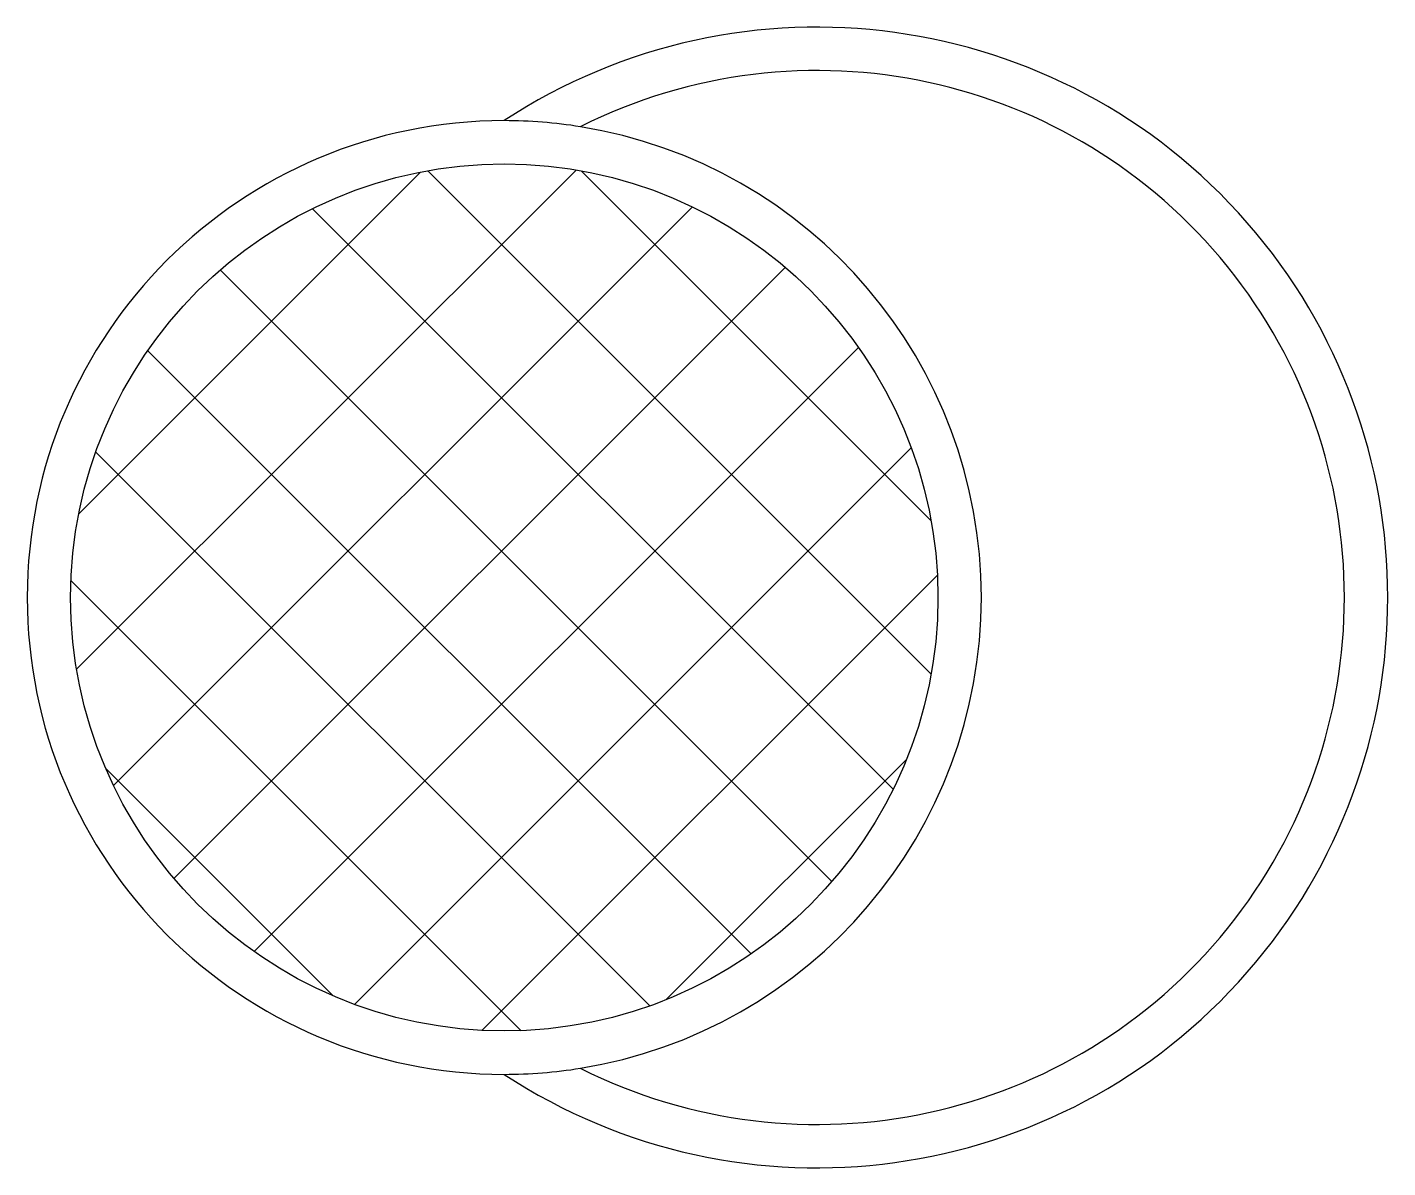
# Model space of a CAD drawing. Extents: x -0.627 to 0, y -0.671 to -0.144.
import ezdxf

# ---------------------------------------------------------------- set-up
doc = ezdxf.new("R2010")
doc.units = 0
doc.layers.get('0').update_dxf_attribs({"linetype": 'CONTINUOUS'})

# ---------------------------------------------------------------- blocks, each defined once
blk = doc.blocks.new('*X0')
at = {"color": 0}
for p, q in [((14.41584, 13.77944), (14.62355, 13.98715)), ((14.81292, 13.75419), (14.58257, 13.98455)), ((14.81192, 13.8259), (14.65428, 13.98355)), ((14.42728, 13.72018), (14.68281, 13.9757)), ((14.43191, 13.86623), (14.53676, 13.97107)), ((14.79588, 13.70053), (14.5289, 13.9675)), ((14.45126, 13.67344), (14.72955, 13.95173)), ((14.768, 13.65769), (14.48607, 13.93962)), ((14.4847, 13.63617), (14.76682, 13.91829)), ((14.73105, 13.62393), (14.45231, 13.90267)), ((14.52719, 13.60795), (14.79504, 13.8758)), ((14.68469, 13.59959), (14.42796, 13.85631)), ((14.58039, 13.59044), (14.81255, 13.8226)), ((14.62599, 13.58757), (14.41595, 13.79761)), ((14.65113, 13.59047), (14.81252, 13.75186)), ((14.54113, 13.60172), (14.4301, 13.71275))]:
    blk.add_line(p, q, dxfattribs=at)

msp = doc.modelspace()

# ---------------------------------------------------------------- linework, layer by layer
at = {"color": 0}
msp.add_circle((-0.40744, -0.40744), 0.2, dxfattribs=at)
for centre, radius, start, end in [((-0.26312, -0.40744), 0.26312, 236.73398, 123.26602), ((-0.26312, -0.40744), 0.24312, 243.29629, 116.70371), ((-0.40744, -0.40744), 0.22, 90, 270), ((-0.40744, -0.40744), 0.22, 80.82594, 90), ((-0.40744, -0.40744), 0.22, 279.17406, 80.82594), ((-0.40744, -0.40744), 0.22, 270, 279.17406)]:
    msp.add_arc(centre, radius, start, end, dxfattribs=at)

# ---------------------------------------------------------------- block references
at = {"color": 0, "rotation": 90}
msp.add_blockref('*X0', (13.37986, -15.02313), dxfattribs=at)

doc.saveas('drawing.dxf')
